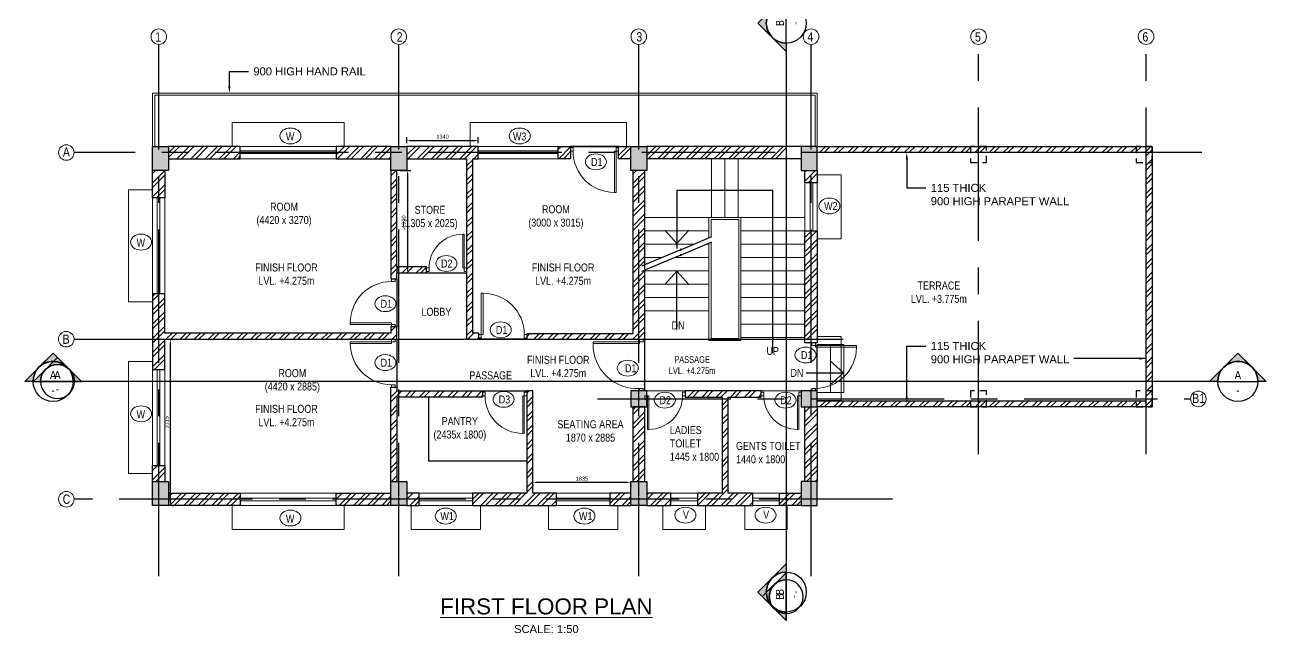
# Model space of a CAD drawing. Header units: millimetres. Extents: x 2923 to 3086, y 1840 to 1916.
# Drawn here: x 3021.62 to 3044.9, y 1888.49 to 1899.89 of the extents above; entities that cross this region are included whole.
import ezdxf
from ezdxf import colors
from ezdxf.entities.mleader import LeaderData, LeaderLine
from ezdxf.enums import TextEntityAlignment as Align
from ezdxf.math import Vec2, Vec3

# ---------------------------------------------------------------- set-up
doc = ezdxf.new("R2010")
doc.units = ezdxf.units.MM
doc.linetypes.add('CENTERX2', pattern=[4, 2.5, -0.5, 0.5, -0.5])
doc.linetypes.add('HIDDEN2', pattern=[0.1875, 0.125, -0.0625])
for name, color, linetype in [('COLUMN', 1, 'Continuous'), ('CONT. LINE', 7, 'Continuous'), ('DIM_100', 7, 'Continuous'), ('DIM_50', 7, 'Continuous'), ('GRID', 8, 'CENTERX2'), ('HATCH', 8, 'Continuous'), ('RAILING', 8, 'Continuous'), ('SECTION_LINE', 7, 'CENTERX2'), ('STAIR', 6, 'Continuous'), ('WALL', 1, 'Continuous')]:
    doc.layers.add(name, color=color, linetype=linetype)
for name, color, linetype, lineweight in [('DOOR', 8, 'Continuous', 13), ('ROOF_PROJECTION', 8, 'HIDDEN2', 13), ('Text', 7, 'Continuous', 13), ('WINDOW', 8, 'Continuous', 13)]:
    doc.layers.add(name, color=color, linetype=linetype, lineweight=lineweight)
doc.styles.add('LII-GTEXT', font='arial.ttf', dxfattribs={"width": 0.8})
doc.styles.get("Standard").update_dxf_attribs({"font": 'arial.ttf'})
doc.styles.add('Tahoma', font='tahoma.ttf')
doc.dimstyles.new('DIM-25', dxfattribs={"dimtxt": 0.075, "dimasz": 0.0625, "dimexe": 0.0625, "dimexo": 0.0625, "dimgap": 0.03125, "dimtad": 1, "dimdec": 0, "dimlfac": 1000, "dimzin": 1, "dimdsep": 46, "dimtxsty": 'Standard', "dimcen": 0.1, "dimadec": 0, "dimazin": 0, "dimtfac": 1, "dimtdec": 0, "dimtmove": 0, "dimatfit": 3, "dimfxl": 1, "dimarcsym": 0})
doc.dimstyles.new('DIM_50', dxfattribs={"dimtxt": 0.15, "dimasz": 0.125, "dimexe": 0.125, "dimexo": 0.125, "dimgap": 0.0625, "dimtad": 1, "dimdec": 0, "dimlfac": 1000, "dimzin": 0, "dimdsep": 46, "dimtxsty": 'LII-GTEXT', "dimcen": 1, "dimclrd": 256, "dimclre": 256, "dimclrt": 256, "dimadec": 0, "dimazin": 0, "dimtfac": 1, "dimtdec": 0, "dimtofl": 0, "dimtmove": 0, "dimatfit": 3, "dimfxl": 1, "dimtolj": 1, "dimtzin": 0, "dimlwd": -1, "dimlwe": -1, "dimarcsym": 0})
pattern_1 = [(45, (2997.81983, 2044.94288), (-0.13258252, 0.13258252), []), (45, (2997.90822, 2044.94288), (-0.13258252, 0.13258252), [])]

# ---------------------------------------------------------------- blocks, each defined once
blk = doc.blocks.new('*U3')
h = blk.add_hatch(color=256)
edge = h.paths.add_edge_path()
edge.add_line((-6.35, 0), (-8.98, 0))
edge.add_line((-8.98, 0), (0, 8.98))
edge.add_line((0, 8.98), (8.98, 0))
edge.add_line((8.98, 0), (6.35, 0))
edge.add_arc((0, 0), 6.35, 0, 180)
blk.add_line((-6.35, 0), (6.35, 0))
for points in [[(-6.35, 0), (-8.98, 0), (0, 8.98), (8.98, 0), (6.35, 0, 1)], [(4.49, 4.49, 0.414214), (-4.49, 4.49), (0, 8.98), (4.49, 4.49)]]:
    blk.add_lwpolyline(points, format="xyb", close=True)
blk.add_circle((0, 0), 6.35)
at = {"style": 'Tahoma', "flags": 8}
blk.add_attdef('VIEWNUMBER', text='', height=2.5, dxfattribs=at).set_placement((0, 0), align=Align.BOTTOM_CENTER)
blk.add_attdef('SHEETNUMBER', text='', height=2.5, dxfattribs=at).set_placement((0, -1.59), align=Align.TOP_CENTER)
blk = doc.blocks.new('*U5')
h = blk.add_hatch(color=256)
edge = h.paths.add_edge_path()
edge.add_line((-0.25, 0), (-0.354, 0))
edge.add_line((-0.354, 0), (0, 0.354))
edge.add_line((0, 0.354), (0.354, 0))
edge.add_line((0.354, 0), (0.25, 0))
edge.add_arc((0, 0), 0.25, 0, 180)
blk.add_line((-0.25, 0), (0.25, 0))
for points in [[(-0.25, 0), (-0.354, 0), (0, 0.354), (0.354, 0), (0.25, 0, 1)], [(0.177, 0.177, 0.414214), (-0.177, 0.177), (0, 0.354), (0.177, 0.177)]]:
    blk.add_lwpolyline(points, format="xyb", close=True)
blk.add_circle((0, 0), 0.25)
at = {"style": 'Tahoma', "flags": 8}
blk.add_attdef('VIEWNUMBER', text='', height=0.0938, dxfattribs=at).set_placement((0, 0), align=Align.BOTTOM_CENTER)
blk.add_attdef('SHEETNUMBER', text='', height=0.0938, dxfattribs=at).set_placement((0, -0.063), align=Align.TOP_CENTER)
blk = doc.blocks.new('*D11')
at = {"color": 0, "lineweight": -2, "transparency": 16777216}
for p, q in [((3028.786, 1897.676), (3028.786, 1897.788)), ((3030.126, 1897.676), (3030.126, 1897.788)), ((3028.849, 1897.725), (3030.064, 1897.725))]:
    blk.add_line(p, q, dxfattribs=at)
at = {"color": 0, "transparency": 16777216}
for points in [[(3028.849, 1897.736), (3028.849, 1897.715), (3028.786, 1897.725)], [(3030.064, 1897.736), (3030.064, 1897.715), (3030.126, 1897.725)]]:
    blk.add_solid(points, dxfattribs=at)
at = {"layer": 'Defpoints', "color": 0, "transparency": 16777216}
for p in [(3028.786, 1897.614), (3030.126, 1897.725), (3030.126, 1897.614)]:
    blk.add_point(p, dxfattribs=at)
at = {"color": 0, "transparency": 16777216, "insert": (3029.456, 1897.795), "char_height": 0.075, "attachment_point": 5}
blk.add_mtext('1340', dxfattribs=at)
blk = doc.blocks.new('*D12')
at = {"color": 0, "lineweight": -2, "transparency": 16777216}
for p, q in [((3031.151, 1891.271), (3031.151, 1891.252)), ((3032.924, 1891.315), (3031.214, 1891.315)), ((3032.986, 1891.271), (3032.986, 1891.252))]:
    blk.add_line(p, q, dxfattribs=at)
at = {"color": 0, "transparency": 16777216}
for points in [[(3031.214, 1891.325), (3031.214, 1891.304), (3031.151, 1891.315)], [(3032.924, 1891.325), (3032.924, 1891.304), (3032.986, 1891.315)]]:
    blk.add_solid(points, dxfattribs=at)
at = {"layer": 'Defpoints', "color": 0, "transparency": 16777216}
for p in [(3031.151, 1891.334), (3031.151, 1891.315), (3032.986, 1891.334)]:
    blk.add_point(p, dxfattribs=at)
at = {"color": 0, "transparency": 16777216, "insert": (3032.069, 1891.384), "char_height": 0.075, "attachment_point": 5}
blk.add_mtext('1835', dxfattribs=at)
blk = doc.blocks.new('*D13')
at = {"color": 0, "lineweight": -2, "transparency": 16777216}
for p, q in [((3028.664, 1897.164), (3028.861, 1897.164)), ((3028.799, 1897.101), (3028.799, 1895.306)), ((3028.664, 1895.244), (3028.861, 1895.244))]:
    blk.add_line(p, q, dxfattribs=at)
at = {"color": 0, "transparency": 16777216}
for points in [[(3028.788, 1897.101), (3028.809, 1897.101), (3028.799, 1897.164)], [(3028.788, 1895.306), (3028.809, 1895.306), (3028.799, 1895.244)]]:
    blk.add_solid(points, dxfattribs=at)
at = {"layer": 'Defpoints', "color": 0, "transparency": 16777216}
for p in [(3028.601, 1897.164), (3028.601, 1895.244), (3028.799, 1895.244)]:
    blk.add_point(p, dxfattribs=at)
at = {"color": 0, "transparency": 16777216, "insert": (3028.729, 1896.204), "char_height": 0.075, "attachment_point": 5, "rotation": 90}
blk.add_mtext('1920', dxfattribs=at)
blk = doc.blocks.new('*D14')
at = {"color": 0, "lineweight": -2, "transparency": 16777216}
for p, q in [((3024.353, 1890.946), (3024.353, 1893.936)), ((3024.384, 1893.999), (3024.416, 1893.999)), ((3024.384, 1890.884), (3024.416, 1890.884))]:
    blk.add_line(p, q, dxfattribs=at)
at = {"color": 0, "transparency": 16777216}
for points in [[(3024.343, 1893.936), (3024.364, 1893.936), (3024.353, 1893.999)], [(3024.343, 1890.946), (3024.364, 1890.946), (3024.353, 1890.884)]]:
    blk.add_solid(points, dxfattribs=at)
at = {"layer": 'Defpoints', "color": 0, "transparency": 16777216}
for p in [(3024.321, 1893.999), (3024.353, 1893.999), (3024.321, 1890.884)]:
    blk.add_point(p, dxfattribs=at)
at = {"color": 0, "transparency": 16777216, "insert": (3024.284, 1892.441), "char_height": 0.075, "attachment_point": 5, "rotation": 90}
blk.add_mtext('3115', dxfattribs=at)

msp = doc.modelspace()

# ---------------------------------------------------------------- hatches: boundary and pattern name
at = {"layer": 'HATCH'}
h = msp.add_hatch(dxfattribs=at)
h.set_pattern_fill('ANSI32', color=256, scale=0.5)
h.set_pattern_definition(pattern_1)
h.paths.add_polyline_path([(3025.6615, 1897.6139), (3024.3215, 1897.6139), (3024.3215, 1897.3839), (3025.6615, 1897.3839)])
h.paths.add_polyline_path([(3024.2515, 1897.1639), (3024.0215, 1897.1639), (3024.0215, 1896.6489), (3024.2515, 1896.6489)])
h.paths.add_polyline_path([(3024.2515, 1894.8489), (3024.0215, 1894.8489), (3024.0215, 1893.9989), (3028.6015, 1893.9989), (3028.6015, 1894.2289), (3028.4865, 1894.2289), (3028.4865, 1894.1139), (3024.2515, 1894.1139)])
h.paths.add_polyline_path([(3024.2515, 1893.9989), (3024.0215, 1893.9989), (3024.0215, 1893.4287), (3024.2515, 1893.4287)])
h.paths.add_polyline_path([(3024.2515, 1891.6287), (3024.0215, 1891.6287), (3024.0215, 1891.3339), (3024.2515, 1891.3339)])
h.paths.add_polyline_path([(3025.6615, 1891.1139), (3024.3215, 1891.1139), (3024.3215, 1890.8839), (3025.6615, 1890.8839)])
h.paths.add_polyline_path([(3028.4865, 1891.1139), (3027.4615, 1891.1139), (3027.4615, 1890.8839), (3028.4865, 1890.8839)])
h.paths.add_polyline_path([(3029.0165, 1891.1139), (3028.7865, 1891.1139), (3028.7865, 1890.8839), (3029.0165, 1890.8839)])
h.paths.add_polyline_path([(3028.6015, 1892.9139), (3030.2065, 1892.9139), (3030.2065, 1893.0289), (3028.6015, 1893.0289), (3028.6015, 1893.0989), (3028.4865, 1893.0989), (3028.4865, 1891.3339), (3028.6015, 1891.3339)])
h.paths.add_polyline_path([(3029.1565, 1895.3589), (3028.6015, 1895.3589), (3028.6015, 1897.1639), (3028.4865, 1897.1639), (3028.4865, 1895.1289), (3028.6015, 1895.1289), (3028.6015, 1895.2439), (3029.1565, 1895.2439)])
h.paths.add_polyline_path([(3028.4865, 1897.6139), (3027.4615, 1897.6139), (3027.4615, 1897.3839), (3028.4865, 1897.3839)])
h.paths.add_polyline_path([(3030.1265, 1897.6139), (3028.7865, 1897.6139), (3028.7865, 1897.3839), (3029.9065, 1897.3839), (3029.9065, 1895.3375), (3029.9068, 1895.3375), (3029.9068, 1895.2689), (3029.9065, 1893.9989), (3030.1365, 1893.9989), (3030.1365, 1894.1139), (3030.0215, 1894.1139), (3030.0215, 1897.3839), (3030.1265, 1897.3839)])
h.paths.add_polyline_path([(3031.5915, 1891.1139), (3031.1515, 1891.1139), (3031.1515, 1893.0289), (3031.0365, 1893.0289), (3031.0365, 1891.1139), (3030.0165, 1891.1139), (3030.0165, 1890.8839), (3031.5915, 1890.8839)])
h.paths.add_polyline_path([(3033.2515, 1897.1639), (3033.0215, 1897.1639), (3033.0215, 1894.0989), (3031.0365, 1894.0989), (3031.0365, 1893.9989), (3033.2515, 1893.9989)])
h.paths.add_polyline_path([(3031.8565, 1897.6139), (3031.6265, 1897.6139), (3031.6265, 1897.3839), (3031.8565, 1897.3839)])
h.paths.add_polyline_path([(3032.9865, 1897.6139), (3032.7565, 1897.6139), (3032.7565, 1897.3839), (3032.9865, 1897.3839)])
h.paths.add_polyline_path([(3035.9007, 1897.6139), (3033.2865, 1897.6139), (3033.2865, 1897.3839), (3035.9007, 1897.3839)])
h.paths.add_polyline_path([(3036.4815, 1897.1639), (3036.2515, 1897.1639), (3036.2515, 1896.9339), (3036.4815, 1896.9339)])
h.paths.add_polyline_path([(3036.4815, 1896.0339), (3036.2515, 1896.0339), (3036.2515, 1893.9989), (3036.4815, 1893.9989)])
h.paths.add_polyline_path([(3035.4311, 1893.0289), (3034.0043, 1893.0289), (3034.0043, 1892.9139), (3034.6965, 1892.9139), (3034.6965, 1891.1139), (3034.2365, 1891.1139), (3034.2365, 1890.8839), (3035.2715, 1890.8839), (3035.2715, 1891.1139), (3034.8115, 1891.1139), (3034.8115, 1892.9139), (3035.4311, 1892.9139)])
h.paths.add_polyline_path([(3033.2515, 1892.7289), (3033.0215, 1892.7289), (3033.0215, 1891.3339), (3033.2515, 1891.3339)])
h.paths.add_polyline_path([(3032.9865, 1891.1139), (3032.5915, 1891.1139), (3032.5915, 1890.8839), (3032.9865, 1890.8839)])
h.paths.add_polyline_path([(3033.7365, 1891.1139), (3033.2865, 1891.1139), (3033.2865, 1890.8839), (3033.7365, 1890.8839)])
h.paths.add_polyline_path([(3036.1815, 1891.1139), (3035.9007, 1891.1139), (3035.9007, 1890.8839), (3036.1815, 1890.8839)])
h.paths.add_polyline_path([(3035.9007, 1891.1139), (3035.7715, 1891.1139), (3035.7715, 1890.8839), (3035.9007, 1890.8839)])
h.paths.add_polyline_path([(3036.4815, 1892.7289), (3036.2515, 1892.7289), (3036.2515, 1891.3339), (3036.4815, 1891.3339)])
h = msp.add_hatch(color=256, dxfattribs=at)
h.dxf.hatch_style = 1
h.paths.add_polyline_path([(3024.3215, 1897.6139), (3024.0215, 1897.6139), (3024.0215, 1897.1639), (3024.3215, 1897.1639)])
h = msp.add_hatch(color=256, dxfattribs=at)
h.dxf.hatch_style = 1
h.paths.add_polyline_path([(3028.7865, 1897.6139), (3028.4865, 1897.6139), (3028.4865, 1897.1639), (3028.7865, 1897.1639)])
h = msp.add_hatch(color=256, dxfattribs=at)
h.dxf.hatch_style = 1
h.paths.add_polyline_path([(3033.2865, 1897.6139), (3032.9865, 1897.6139), (3032.9865, 1897.1639), (3033.2865, 1897.1639)])
h = msp.add_hatch(color=256, dxfattribs=at)
h.dxf.hatch_style = 1
h.paths.add_polyline_path([(3036.4815, 1897.6139), (3036.1815, 1897.6139), (3036.1815, 1897.1639), (3036.4815, 1897.1639)])
h = msp.add_hatch(dxfattribs=at)
h.set_pattern_fill('ANSI32', color=256, scale=0.5)
h.set_pattern_definition(pattern_1)
h.paths.add_polyline_path([(3039.3565, 1892.8439), (3036.4815, 1892.8439), (3036.4815, 1892.7289), (3039.3565, 1892.7289)])
h.paths.add_polyline_path([(3042.4615, 1892.8439), (3039.6565, 1892.8439), (3039.6565, 1892.7289), (3042.4615, 1892.7289)])
h.paths.add_polyline_path([(3039.6565, 1892.8439), (3039.3565, 1892.8439), (3039.3565, 1892.7289), (3039.6565, 1892.7289)])
h.paths.add_polyline_path([(3042.7615, 1893.0289), (3042.6465, 1893.0289), (3042.6465, 1892.8439), (3042.4615, 1892.8439), (3042.4615, 1892.7289), (3042.7615, 1892.7289)])
h.paths.add_polyline_path([(3042.7615, 1893.2074), (3042.6465, 1893.2074), (3042.6465, 1893.0289), (3042.7615, 1893.0289)])
h.paths.add_polyline_path([(3042.7615, 1897.6139), (3042.5315, 1897.6139), (3042.5315, 1897.4989), (3042.6465, 1897.4989), (3042.6465, 1893.2074), (3042.7615, 1893.2074)])
h.paths.add_polyline_path([(3042.5315, 1897.6139), (3042.4615, 1897.6139), (3042.4615, 1897.4989), (3042.5315, 1897.4989)])
h.paths.add_polyline_path([(3042.4615, 1897.6139), (3039.6565, 1897.6139), (3039.6565, 1897.4989), (3042.4615, 1897.4989)])
h.paths.add_polyline_path([(3039.6565, 1897.6139), (3039.3565, 1897.6139), (3039.3565, 1897.4989), (3039.6565, 1897.4989)])
h.paths.add_polyline_path([(3039.3565, 1897.6139), (3036.4815, 1897.6139), (3036.4815, 1897.4989), (3039.3565, 1897.4989)])
h = msp.add_hatch(color=256, dxfattribs=at)
h.dxf.hatch_style = 1
h.paths.add_polyline_path([(3033.2865, 1893.0289), (3032.9865, 1893.0289), (3032.9865, 1892.7289), (3033.2865, 1892.7289)])
h = msp.add_hatch(color=256, dxfattribs=at)
h.dxf.hatch_style = 1
h.paths.add_polyline_path([(3036.4815, 1893.0289), (3036.1815, 1893.0289), (3036.1815, 1892.7289), (3036.4815, 1892.7289)])
h = msp.add_hatch(color=256, dxfattribs=at)
h.dxf.hatch_style = 1
h.paths.add_polyline_path([(3024.3215, 1891.3339), (3024.0215, 1891.3339), (3024.0215, 1890.8839), (3024.3215, 1890.8839)])
h = msp.add_hatch(color=256, dxfattribs=at)
h.dxf.hatch_style = 1
h.paths.add_polyline_path([(3028.7865, 1891.3339), (3028.4865, 1891.3339), (3028.4865, 1890.8839), (3028.7865, 1890.8839)])
h = msp.add_hatch(color=256, dxfattribs=at)
h.dxf.hatch_style = 1
h.paths.add_polyline_path([(3033.2865, 1891.3339), (3032.9865, 1891.3339), (3032.9865, 1890.8839), (3033.2865, 1890.8839)])
h = msp.add_hatch(color=256, dxfattribs=at)
h.dxf.hatch_style = 1
h.paths.add_polyline_path([(3036.4815, 1891.3339), (3036.1815, 1891.3339), (3036.1815, 1890.8839), (3036.4815, 1890.8839)])

# ---------------------------------------------------------------- linework, layer by layer
msp.add_line((3028.6015, 1895.3589), (3028.6015, 1895.2439))
at = {"layer": 'COLUMN'}
for points in [[(3024.0215, 1897.6139), (3024.3215, 1897.6139), (3024.3215, 1897.1639), (3024.0215, 1897.1639)], [(3028.4865, 1897.6139), (3028.7865, 1897.6139), (3028.7865, 1897.1639), (3028.4865, 1897.1639)], [(3032.9865, 1897.6139), (3033.2865, 1897.6139), (3033.2865, 1897.1639), (3032.9865, 1897.1639)], [(3036.4815, 1897.6139), (3036.1815, 1897.6139), (3036.1815, 1897.1639), (3036.4815, 1897.1639)], [(3033.2865, 1893.0289), (3032.9865, 1893.0289), (3032.9865, 1892.7289), (3033.2865, 1892.7289)], [(3036.4815, 1893.0289), (3036.1815, 1893.0289), (3036.1815, 1892.7289), (3036.4815, 1892.7289)], [(3024.0215, 1891.3339), (3024.3215, 1891.3339), (3024.3215, 1890.8839), (3024.0215, 1890.8839)], [(3028.4865, 1891.3339), (3028.7865, 1891.3339), (3028.7865, 1890.8839), (3028.4865, 1890.8839)], [(3032.9865, 1891.3339), (3033.2865, 1891.3339), (3033.2865, 1890.8839), (3032.9865, 1890.8839)], [(3036.4815, 1891.3339), (3036.1815, 1891.3339), (3036.1815, 1890.8839), (3036.4815, 1890.8839)]]:
    msp.add_lwpolyline(points, close=True, dxfattribs=at)
at = {"layer": 'COLUMN', "color": 8, "linetype": 'HIDDEN2'}
for points in [[(3039.6565, 1897.6139), (3039.3565, 1897.6139), (3039.3565, 1897.3139), (3039.6565, 1897.3139)], [(3042.7615, 1897.6139), (3042.4615, 1897.6139), (3042.4615, 1897.3139), (3042.7615, 1897.3139)], [(3039.6565, 1893.0289), (3039.3565, 1893.0289), (3039.3565, 1892.7289), (3039.6565, 1892.7289)], [(3042.7615, 1893.0289), (3042.4615, 1893.0289), (3042.4615, 1892.7289), (3042.7615, 1892.7289)]]:
    msp.add_lwpolyline(points, close=True, dxfattribs=at)
at = {"layer": 'CONT. LINE'}
for points in [[(3033.1936, 1895.3721), (3033.9111, 1895.6729), (3033.9235, 1895.6595), (3033.9218, 1895.696), (3033.9342, 1895.6826), (3034.5083, 1895.9233)], [(3033.1936, 1895.2721), (3033.9111, 1895.5729), (3033.9235, 1895.5595), (3033.9218, 1895.596), (3033.9342, 1895.5826), (3034.5083, 1895.8233)]]:
    msp.add_lwpolyline(points, dxfattribs=at)
at = {"layer": 'DIM_50'}
for p, q in [((3031.8565, 1897.6139), (3032.7565, 1897.6139)), ((3032.7565, 1897.6139), (3031.8565, 1897.6139)), ((3029.1565, 1895.2439), (3029.9065, 1895.2439)), ((3028.6015, 1895.1289), (3028.6015, 1894.2289)), ((3028.6015, 1893.9989), (3028.6015, 1893.0989)), ((3031.0365, 1893.9989), (3030.1365, 1893.9989)), ((3033.2515, 1893.0289), (3033.2515, 1893.9989)), ((3036.4815, 1892.9989), (3036.4815, 1893.8989)), ((3030.2065, 1893.0289), (3031.0365, 1893.0289))]:
    msp.add_line(p, q, dxfattribs=at)
for points in [[(3033.6269, 1896.0418), (3033.8515, 1895.7918), (3034.076, 1896.0418)], [(3033.6269, 1895.0237), (3033.8515, 1895.2737), (3034.076, 1895.0237)], [(3033.8515, 1894.1841), (3033.8515, 1895.2737)], [(3036.7226, 1893.5921), (3036.9726, 1893.3676), (3036.7226, 1893.1431)], [(3036.272, 1893.3676), (3036.9726, 1893.3676)]]:
    msp.add_lwpolyline(points, dxfattribs=at)
at = {"layer": 'DOOR', "lineweight": 9}
for points in [[(3031.8565, 1897.5914), (3031.8565, 1897.5228), (3031.9036, 1897.5228), (3031.9036, 1897.5914)], [(3032.6778, 1897.5228), (3032.6778, 1896.7517), (3032.7093, 1896.7517), (3032.7093, 1897.5228)], [(3032.7093, 1897.5914), (3032.7093, 1897.5228), (3032.7565, 1897.5228), (3032.7565, 1897.5914)], [(3029.8341, 1895.3375), (3029.8341, 1895.968), (3029.8598, 1895.968), (3029.8598, 1895.3375)], [(3029.1565, 1895.3375), (3029.1565, 1895.2689), (3029.2036, 1895.2689), (3029.2036, 1895.3375)], [(3029.8596, 1895.3375), (3029.8596, 1895.2689), (3029.9068, 1895.2689), (3029.9068, 1895.3375)], [(3028.5672, 1895.0818), (3028.4986, 1895.0818), (3028.4986, 1895.1289), (3028.5672, 1895.1289)], [(3030.2151, 1894.0903), (3030.2151, 1894.8615), (3030.1836, 1894.8615), (3030.1836, 1894.0903)], [(3028.4979, 1894.3076), (3027.7267, 1894.3076), (3027.7267, 1894.2761), (3028.4979, 1894.2761)], [(3028.5665, 1894.2289), (3028.4979, 1894.2289), (3028.4979, 1894.2761), (3028.5665, 1894.2761)], [(3030.1365, 1894.0217), (3030.1365, 1894.0903), (3030.1836, 1894.0903), (3030.1836, 1894.0217)], [(3030.9893, 1894.021), (3030.9893, 1894.0896), (3031.0365, 1894.0896), (3031.0365, 1894.021)], [(3028.4979, 1893.9203), (3027.7267, 1893.9203), (3027.7267, 1893.9518), (3028.4979, 1893.9518)], [(3028.5665, 1893.9989), (3028.4979, 1893.9989), (3028.4979, 1893.9518), (3028.5665, 1893.9518)], [(3033.1478, 1893.9164), (3032.281, 1893.9164), (3032.281, 1893.9518), (3033.1478, 1893.9518)], [(3033.2165, 1893.9989), (3033.1479, 1893.9989), (3033.1479, 1893.9518), (3033.2165, 1893.9518)], [(3036.4465, 1893.9289), (3036.3779, 1893.9289), (3036.3779, 1893.8818), (3036.4465, 1893.8818)], [(3036.4465, 1893.8503), (3037.2176, 1893.8503), (3037.2176, 1893.8818), (3036.4465, 1893.8818)], [(3028.5672, 1893.1461), (3028.4986, 1893.1461), (3028.4986, 1893.0989), (3028.5672, 1893.0989)], [(3033.2172, 1893.0761), (3033.1486, 1893.0761), (3033.1486, 1893.0289), (3033.2172, 1893.0289)], [(3036.4472, 1893.0761), (3036.3786, 1893.0761), (3036.3786, 1893.0289), (3036.4472, 1893.0289)], [(3030.2065, 1893.0057), (3030.2065, 1892.9371), (3030.2536, 1892.9371), (3030.2536, 1893.0057)], [(3030.9606, 1892.9371), (3030.9606, 1892.233), (3030.9893, 1892.233), (3030.9893, 1892.9371)], [(3030.9893, 1893.0064), (3030.9893, 1892.9379), (3031.0365, 1892.9379), (3031.0365, 1893.0064)], [(3033.2986, 1892.9389), (3033.2986, 1892.8704), (3033.2515, 1892.8704), (3033.2515, 1892.9389)], [(3033.3242, 1892.9389), (3033.3242, 1892.3085), (3033.2985, 1892.3085), (3033.2985, 1892.9389)], [(3034.0043, 1893.0075), (3034.0043, 1892.9389), (3033.9571, 1892.9389), (3033.9571, 1893.0075)], [(3035.4311, 1893.0075), (3035.4311, 1892.9389), (3035.4783, 1892.9389), (3035.4783, 1893.0075)], [(3036.1087, 1892.9389), (3036.1087, 1892.3085), (3036.1345, 1892.3085), (3036.1345, 1892.9389)], [(3036.1343, 1893.0075), (3036.1343, 1892.9389), (3036.1815, 1892.9389), (3036.1815, 1893.0075)]]:
    msp.add_lwpolyline(points, close=True, dxfattribs=at)
for centre, radius, start, end in [((3032.6774, 1897.5254), 0.7738, 180.19232, 270.03311), ((3029.8341, 1895.3375), 0.6305, 90, 180.00132), ((3028.5005, 1894.308), 0.7738, 90.19232, 180.03311), ((3030.2155, 1894.0877), 0.7738, 0.19232, 90.03311), ((3028.5005, 1893.9199), 0.7738, 179.96689, 269.80768), ((3036.4439, 1893.8499), 0.7738, 270.19232, 0.03311), ((3033.3245, 1892.9411), 0.6326, 269.96689, 359.80768), ((3036.1087, 1892.9389), 0.6305, 179.99868, 270)]:
    msp.add_arc(centre, radius, start, end, dxfattribs=at)
at = {"layer": 'GRID'}
for p, q in [((3024.1365, 1889.5589), (3024.1365, 1899.5257)), ((3028.6365, 1889.5589), (3028.6365, 1899.5257)), ((3033.1365, 1889.5589), (3033.1365, 1899.5257)), ((3036.3665, 1889.5589), (3036.3665, 1899.5257)), ((3039.5065, 1891.8421), (3039.5065, 1899.5257)), ((3042.6465, 1891.8421), (3042.6465, 1899.5257)), ((3043.695, 1897.4989), (3022.5495, 1897.4989)), ((3032.363, 1892.8789), (3043.4803, 1892.8789)), ((3037.8911, 1890.9989), (3022.5495, 1890.9989))]:
    msp.add_line(p, q, dxfattribs=at)
at = {"layer": 'RAILING'}
msp.add_line((3022.5479, 1893.9989), (3036.9678, 1893.9989), dxfattribs=at)
at = {"layer": 'ROOF_PROJECTION', "linetype": 'Continuous', "ltscale": 15}
for p, q in [((3036.4815, 1898.6139), (3024.0215, 1898.6139)), ((3024.0215, 1897.6139), (3024.0215, 1898.6139)), ((3036.4415, 1898.5739), (3024.0615, 1898.5739)), ((3024.0615, 1897.6139), (3024.0615, 1898.5739)), ((3036.4415, 1897.6139), (3036.4415, 1898.5739)), ((3036.4815, 1897.6139), (3036.4815, 1898.6139))]:
    msp.add_line(p, q, dxfattribs=at)
at = {"layer": 'ROOF_PROJECTION', "ltscale": 25}
for points in [[(3027.6115, 1897.6139), (3027.6115, 1898.0639), (3025.5115, 1898.0639), (3025.5115, 1897.6139)], [(3032.9065, 1897.6139), (3032.9065, 1898.0639), (3029.9765, 1898.0639), (3029.9765, 1897.6139)], [(3036.4815, 1895.8839), (3036.9315, 1895.8839), (3036.9315, 1897.0839), (3036.4815, 1897.0839)], [(3024.0215, 1894.6989), (3023.5715, 1894.6989), (3023.5715, 1896.7989), (3024.0215, 1896.7989)], [(3036.4815, 1892.8489), (3036.9315, 1892.8489), (3036.9315, 1894.0489), (3036.4815, 1894.0489)], [(3024.0215, 1891.4787), (3023.5715, 1891.4787), (3023.5715, 1893.5787), (3024.0215, 1893.5787)], [(3027.6115, 1890.8839), (3027.6115, 1890.4339), (3025.5115, 1890.4339), (3025.5115, 1890.8839)], [(3030.1665, 1890.8839), (3030.1665, 1890.4339), (3028.8665, 1890.4339), (3028.8665, 1890.8839)], [(3032.7415, 1890.8839), (3032.7415, 1890.4339), (3031.4415, 1890.4339), (3031.4415, 1890.8839)], [(3034.3865, 1890.8839), (3034.3865, 1890.4339), (3033.5865, 1890.4339), (3033.5865, 1890.8839)], [(3035.919, 1890.8839), (3035.919, 1890.4339), (3035.1215, 1890.4339), (3035.1215, 1890.8839)]]:
    msp.add_lwpolyline(points, dxfattribs=at)
at = {"layer": 'SECTION_LINE', "ltscale": 10, "elevation": 0.02}
msp.add_lwpolyline([(3035.9007, 1899.3954), (3035.9007, 1889.3218)], dxfattribs=at)
at = {"layer": 'STAIR', "lineweight": 13}
for p, q in [((3034.5015, 1896.2839), (3034.5015, 1897.3839)), ((3034.7515, 1896.2839), (3034.7515, 1897.3839)), ((3035.0015, 1896.2839), (3035.0015, 1897.3839)), ((3036.4815, 1893.8989), (3036.9815, 1893.8989)), ((3036.7315, 1892.9989), (3036.7315, 1893.8989)), ((3036.9815, 1892.9989), (3036.9815, 1893.8989)), ((3036.4815, 1892.9989), (3036.9815, 1892.9989))]:
    msp.add_line(p, q, dxfattribs=at)
for points in [[(3036.2515, 1896.2839), (3033.2515, 1896.2839)], [(3035.0515, 1896.2839), (3035.0515, 1893.9739), (3034.4515, 1893.9739), (3034.4515, 1895.7994)], [(3034.4515, 1895.8994), (3034.4515, 1896.2839)], [(3034.4915, 1895.9162), (3034.4915, 1896.2439), (3035.0115, 1896.2439), (3035.0115, 1894.0139), (3034.4915, 1894.0139), (3034.4915, 1895.8162)], [(3034.4515, 1896.0339), (3033.2515, 1896.0339)], [(3036.2515, 1896.0339), (3035.0515, 1896.0339)], [(3033.2515, 1895.7839), (3034.1759, 1895.7839)], [(3034.4145, 1895.7839), (3034.4515, 1895.7839)], [(3036.2515, 1895.7839), (3035.0515, 1895.7839)], [(3033.5795, 1895.5339), (3033.2515, 1895.5339)], [(3033.8181, 1895.5339), (3034.4515, 1895.5339)], [(3036.2515, 1895.5339), (3035.0515, 1895.5339)], [(3033.2515, 1895.2839), (3034.4515, 1895.2839)], [(3036.2515, 1895.2839), (3035.0515, 1895.2839)], [(3033.2515, 1895.0339), (3034.4515, 1895.0339)], [(3036.2515, 1895.0339), (3035.0515, 1895.0339)], [(3033.2515, 1894.7839), (3034.4515, 1894.7839)], [(3036.2515, 1894.7839), (3035.0515, 1894.7839)], [(3033.2515, 1894.5339), (3034.4515, 1894.5339)], [(3036.2515, 1894.5339), (3035.0515, 1894.5339)], [(3036.2515, 1894.2839), (3035.0515, 1894.2839)], [(3036.2515, 1894.0339), (3035.0515, 1894.0339)]]:
    msp.add_lwpolyline(points, dxfattribs=at)
at = {"layer": 'Text'}
for p, q in [((3034.0043, 1893.0289), (3033.2515, 1893.0289)), ((3035.4311, 1893.0289), (3036.1815, 1893.0289))]:
    msp.add_line(p, q, dxfattribs=at)
for centre in [(3024.1365, 1899.6715), (3028.6365, 1899.6715), (3033.1365, 1899.6715), (3036.3665, 1899.6715), (3039.5065, 1899.6715), (3042.6465, 1899.6715), (3022.4036, 1897.4989), (3022.402, 1893.9989), (3043.6261, 1892.8789), (3022.4036, 1890.9989)]:
    msp.add_circle(centre, 0.1458, dxfattribs=at)
at = {"layer": 'Text', "extrusion": (0, 0, -1)}
for centre in [(3026.6045, 1897.8103), (3030.9033, 1897.8103), (3032.3313, 1897.324), (3036.7104, 1896.4972), (3023.8049, 1895.8198), (3029.5285, 1895.4187), (3028.3855, 1894.6644), (3030.5466, 1894.1743), (3036.2621, 1893.7025), (3028.3855, 1893.5608), (3032.9284, 1893.4555), (3033.6239, 1892.8568), (3035.8866, 1892.8557), (3023.8049, 1892.5996), (3026.6045, 1890.6456), (3029.5164, 1890.6827), (3032.115, 1890.6827)]:
    msp.add_ellipse(centre, major_axis=(0.1976, 0), ratio=0.7521033, dxfattribs=at)
at = {"layer": 'Text'}
for centre in [(3034.0087, 1890.699), (3035.5131, 1890.699)]:
    msp.add_ellipse(centre, major_axis=(0.1976, 0), ratio=0.7521033, dxfattribs=at)
at = {"layer": 'WALL'}
for p, q in [((3036.1815, 1897.6139), (3033.2865, 1897.6139)), ((3036.1815, 1897.3839), (3033.2865, 1897.3839))]:
    msp.add_line(p, q, dxfattribs=at)
for points in [[(3024.3215, 1897.3839), (3025.6615, 1897.3839), (3025.6615, 1897.6139), (3024.3215, 1897.6139)], [(3028.4865, 1897.6139), (3027.4615, 1897.6139), (3027.4615, 1897.3839), (3028.4865, 1897.3839)], [(3028.7865, 1897.3839), (3029.9065, 1897.3839), (3029.9065, 1893.9989), (3030.1365, 1893.9989), (3030.1365, 1894.1139), (3030.0215, 1894.1139), (3030.0215, 1897.3839), (3030.1265, 1897.3839), (3030.1265, 1897.6139), (3028.7865, 1897.6139)], [(3032.9865, 1897.3839), (3032.7565, 1897.3839), (3032.7565, 1897.6139), (3032.9865, 1897.6139)], [(3036.4815, 1897.6139), (3042.7615, 1897.6139), (3042.7615, 1892.7289), (3036.4815, 1892.7289)], [(3036.4815, 1892.8439), (3042.6465, 1892.8439), (3042.6465, 1897.4989), (3036.4815, 1897.4989)], [(3024.2515, 1897.1639), (3024.2515, 1896.6489), (3024.0215, 1896.6489), (3024.0215, 1897.1639)], [(3028.4865, 1897.1639), (3028.4865, 1895.1289), (3028.6015, 1895.1289), (3028.6015, 1895.2439), (3029.1565, 1895.2439), (3029.1565, 1895.3589), (3028.6015, 1895.3589), (3028.6015, 1897.1639)], [(3033.0215, 1897.1639), (3033.0215, 1894.0989), (3031.0365, 1894.0989), (3031.0365, 1893.9989), (3033.2515, 1893.9989), (3033.2515, 1897.1639)], [(3036.4815, 1897.1639), (3036.4815, 1896.9339), (3036.2515, 1896.9339), (3036.2515, 1897.1639)], [(3034.8115, 1891.1139), (3034.8115, 1892.9139), (3035.4311, 1892.9139), (3035.4311, 1893.0289), (3034.0043, 1893.0289), (3034.0043, 1892.9139), (3034.6965, 1892.9139), (3034.6965, 1891.1139), (3034.2365, 1891.1139), (3034.2365, 1890.8839), (3035.2715, 1890.8839), (3035.2715, 1891.1139), (3034.8115, 1891.1139)], [(3033.2515, 1891.3339), (3033.2515, 1892.7289), (3033.0215, 1892.7289), (3033.0215, 1891.3339)], [(3036.2515, 1891.3339), (3036.2515, 1892.7289), (3036.4815, 1892.7289), (3036.4815, 1891.3339)], [(3024.0215, 1891.3339), (3024.0215, 1891.6287), (3024.2515, 1891.6287), (3024.2515, 1891.3339)], [(3024.3215, 1891.1139), (3025.6615, 1891.1139), (3025.6615, 1890.8839), (3024.3215, 1890.8839)], [(3028.4865, 1890.8839), (3027.4615, 1890.8839), (3027.4615, 1891.1139), (3028.4865, 1891.1139)], [(3028.7865, 1890.8839), (3029.0165, 1890.8839), (3029.0165, 1891.1139), (3028.7865, 1891.1139)], [(3032.9865, 1891.1139), (3032.5915, 1891.1139), (3032.5915, 1890.8839), (3032.9865, 1890.8839)], [(3033.2865, 1890.8839), (3033.7365, 1890.8839), (3033.7365, 1891.1139), (3033.2865, 1891.1139)], [(3036.1815, 1890.8839), (3035.7715, 1890.8839), (3035.7715, 1891.1139), (3036.1815, 1891.1139)]]:
    msp.add_lwpolyline(points, dxfattribs=at)
for points in [[(3031.6265, 1897.6139), (3031.8565, 1897.6139), (3031.8565, 1897.3839), (3031.6265, 1897.3839)], [(3036.4815, 1893.9289), (3036.2515, 1893.9289), (3036.2515, 1896.0339), (3036.4815, 1896.0339)]]:
    msp.add_lwpolyline(points, close=True, dxfattribs=at)
at = {"layer": 'WINDOW'}
for p, q in [((3025.6615, 1897.6139), (3027.4615, 1897.6139)), ((3025.6615, 1897.5308), (3027.4615, 1897.5308)), ((3030.1265, 1897.6139), (3031.6265, 1897.6139)), ((3030.1265, 1897.5308), (3031.6265, 1897.5308)), ((3025.6615, 1897.4808), (3027.4615, 1897.4808)), ((3025.6615, 1897.3839), (3027.4615, 1897.3839)), ((3030.1265, 1897.4808), (3031.6265, 1897.4808)), ((3030.1265, 1897.3839), (3031.6265, 1897.3839)), ((3036.2515, 1896.0339), (3036.2515, 1896.9339)), ((3036.3483, 1896.0339), (3036.3483, 1896.9339)), ((3036.3983, 1896.0339), (3036.3983, 1896.9339)), ((3036.4815, 1896.0339), (3036.4815, 1896.9339)), ((3024.0215, 1894.8489), (3024.0215, 1896.6489)), ((3024.1046, 1894.8489), (3024.1046, 1896.6489)), ((3024.1546, 1894.8489), (3024.1546, 1896.6489)), ((3024.2515, 1894.8489), (3024.2515, 1896.6489)), ((3024.0215, 1891.6287), (3024.0215, 1893.4287)), ((3024.1046, 1891.6287), (3024.1046, 1893.4287)), ((3024.1546, 1891.6287), (3024.1546, 1893.4287)), ((3024.2515, 1891.6287), (3024.2515, 1893.4287)), ((3025.6615, 1891.1139), (3027.4615, 1891.1139)), ((3025.6615, 1891.0171), (3027.4615, 1891.0171)), ((3029.0165, 1891.1139), (3030.0165, 1891.1139)), ((3029.0165, 1891.0171), (3030.0165, 1891.0171)), ((3031.5915, 1891.1139), (3032.5915, 1891.1139)), ((3031.5915, 1891.0171), (3032.5915, 1891.0171)), ((3033.7365, 1891.1139), (3034.2365, 1891.1139)), ((3033.7365, 1891.0171), (3034.2365, 1891.0171)), ((3035.2715, 1891.1139), (3035.7715, 1891.1139)), ((3035.2715, 1891.0171), (3035.7715, 1891.0171)), ((3025.6615, 1890.9671), (3027.4615, 1890.9671)), ((3025.6615, 1890.8839), (3027.4615, 1890.8839)), ((3029.0165, 1890.9671), (3030.0165, 1890.9671)), ((3029.0165, 1890.8839), (3030.0165, 1890.8839)), ((3031.5915, 1890.9671), (3032.5915, 1890.9671)), ((3031.5915, 1890.8839), (3032.5915, 1890.8839)), ((3033.7365, 1890.9671), (3034.2365, 1890.9671)), ((3033.7365, 1890.8839), (3034.2365, 1890.8839)), ((3035.2715, 1890.9671), (3035.7715, 1890.9671)), ((3035.2715, 1890.8839), (3035.7715, 1890.8839))]:
    msp.add_line(p, q, dxfattribs=at)

# ---------------------------------------------------------------- block references
at = {"layer": 'DIM_100'}
ref = msp.add_blockref('*U3', (3022.2364, 1893.2074, 0.01), dxfattribs=dict(at, xscale=-0.05, yscale=0.05, zscale=0.05))
ref.add_attrib('VIEWNUMBER', 'A', dxfattribs={"layer": '0', "height": 0.15, "style": 'Tahoma'}).set_placement((3022.2364, 1893.2074, 0.01), align=Align.BOTTOM_CENTER)
ref.add_attrib('SHEETNUMBER', '-', dxfattribs={"layer": '0', "height": 0.125, "style": 'Tahoma'}).set_placement((3022.2364, 1893.128, 0.01), align=Align.TOP_CENTER)
ref = msp.add_blockref('*U3', (3035.9007, 1889.1723, 0.02), dxfattribs=dict(at, xscale=-0.05, yscale=0.05, zscale=0.05, rotation=90))
ref.add_attrib('VIEWNUMBER', 'B', dxfattribs={"layer": '0', "height": 0.15, "rotation": 90, "style": 'Tahoma'}).set_placement((3035.9007, 1889.1723, 0.02), align=Align.BOTTOM_CENTER)
ref.add_attrib('SHEETNUMBER', '-', dxfattribs={"layer": '0', "height": 0.125, "rotation": 90, "style": 'Tahoma'}).set_placement((3035.9801, 1889.1723, 0.02), align=Align.TOP_CENTER)
at = {"layer": 'DIM_50'}
ref = msp.add_blockref('*U5', (3035.9007, 1899.9257), dxfattribs=dict(at, xscale=1.5, yscale=1.5, zscale=1.5, rotation=90))
ref.add_attrib('VIEWNUMBER', 'B', dxfattribs={"layer": '0', "height": 0.15, "rotation": 90, "style": 'Tahoma'}).set_placement((3035.9007, 1899.9257), align=Align.BOTTOM_CENTER)
ref.add_attrib('SHEETNUMBER', '-', dxfattribs={"layer": '0', "height": 0.1406, "rotation": 90, "style": 'Tahoma'}).set_placement((3035.9944, 1899.9257), align=Align.TOP_CENTER)
ref = msp.add_blockref('*U5', (3022.1551, 1893.2074, 0.01), dxfattribs=dict(at, xscale=1.5, yscale=1.5, zscale=1.5))
ref.add_attrib('VIEWNUMBER', 'A', dxfattribs={"layer": '0', "height": 0.15, "style": 'Tahoma'}).set_placement((3022.1551, 1893.2074, 0.01), align=Align.BOTTOM_CENTER)
ref.add_attrib('SHEETNUMBER', '-', dxfattribs={"layer": '0', "height": 0.1406, "style": 'Tahoma'}).set_placement((3022.1551, 1893.1136, 0.01), align=Align.TOP_CENTER)
ref = msp.add_blockref('*U5', (3044.368, 1893.2074, 0.01), dxfattribs=dict(at, xscale=1.5, yscale=1.5, zscale=1.5))
ref.add_attrib('VIEWNUMBER', 'A', dxfattribs={"layer": '0', "height": 0.15, "style": 'Tahoma'}).set_placement((3044.368, 1893.2074, 0.01), align=Align.BOTTOM_CENTER)
ref.add_attrib('SHEETNUMBER', '-', dxfattribs={"layer": '0', "height": 0.1406, "style": 'Tahoma'}).set_placement((3044.368, 1893.1136, 0.01), align=Align.TOP_CENTER)
ref = msp.add_blockref('*U5', (3035.9007, 1889.259), dxfattribs=dict(at, xscale=1.5, yscale=1.5, zscale=1.5, rotation=90))
ref.add_attrib('VIEWNUMBER', 'B', dxfattribs={"layer": '0', "height": 0.15, "rotation": 90, "style": 'Tahoma'}).set_placement((3035.9007, 1889.259), align=Align.BOTTOM_CENTER)
ref.add_attrib('SHEETNUMBER', '-', dxfattribs={"layer": '0', "height": 0.1406, "rotation": 90, "style": 'Tahoma'}).set_placement((3035.9944, 1889.259), align=Align.TOP_CENTER)

# ---------------------------------------------------------------- texts
at = {"layer": 'Text', "width": 0.8}
for s, height, p in [('1', 0.175, (3024.0697, 1899.5802)), ('2', 0.175, (3028.5981, 1899.5802)), ('3', 0.175, (3033.0906, 1899.5802)), ('4', 0.175, (3036.2991, 1899.5802)), ('5', 0.175, (3039.4391, 1899.5802)), ('6', 0.175, (3042.5791, 1899.5802)), ('W', 0.15, (3026.52, 1897.7251)), ('W3', 0.15, (3030.7759, 1897.7251)), ('A', 0.175, (3022.3392, 1897.4221)), ('D1', 0.15, (3032.2409, 1897.2478)), ('W2', 0.15, (3036.6108, 1896.4211)), ('W', 0.15, (3023.7204, 1895.7346)), ('D2', 0.15, (3029.4289, 1895.3426)), ('D1', 0.15, (3028.295, 1894.5883)), ('D1', 0.15, (3030.4562, 1894.0981)), ('DN', 0.15, (3033.7509, 1894.182)), ('B', 0.175, (3022.3335, 1893.9122)), ('UP', 0.15, (3035.5297, 1893.7034)), ('D1', 0.15, (3036.1766, 1893.6264)), ('D1', 0.15, (3028.295, 1893.4846)), ('D1', 0.15, (3032.8762, 1893.3793)), ('DN', 0.15, (3035.98, 1893.2931)), ('D3', 0.15, (3030.5101, 1892.7945)), ('D2', 0.15, (3033.5243, 1892.7806)), ('D2', 0.15, (3035.7871, 1892.7795)), ('B1', 0.175, (3043.5125, 1892.8021)), ('W', 0.15, (3023.7204, 1892.5144)), ('C', 0.175, (3022.3351, 1890.9122)), ('W1', 0.15, (3029.4168, 1890.6066)), ('W1', 0.15, (3032.0154, 1890.6066)), ('V', 0.15, (3033.9643, 1890.6342)), ('V', 0.15, (3035.4687, 1890.6342)), ('W', 0.15, (3026.52, 1890.5603))]:
    msp.add_text(s, height=height, dxfattribs=at).set_placement(p)
at = {"layer": 'Text', "attachment_point": 1}
for s, insert, char_height, width in [('\\pxqc;{\\W0.8;STORE \\P(1305 x 2025)}', (3028.6964, 1896.5001), 0.15, 1.051637), ('\\pxql;{\\W0.8;LADIES TOILET\\P1445 x 1800}', (3033.7189, 1892.3703), 0.15, 0.912487), ('\\pxql;{\\W0.8;GENTS TOILET\\P1440 x 1800}', (3034.9587, 1892.0731), 0.15, 1.215781), ('\\pxqc;{\\LFIRST FLOOR PLAN\\P\\H0.5x;\\lSCALE: 1:50}', (3029.4405, 1889.1397), 0.3, 3.924785)]:
    msp.add_mtext(s, dxfattribs=dict(at, insert=insert, char_height=char_height, width=width))

# ---------------------------------------------------------------- dimensions: what is measured, and where the dimension line sits
for base, p1, p2, picture, middle in [((3030.1265, 1897.7255), (3028.7865, 1897.6139), (3030.1265, 1897.6139), '*D11', (3029.4565, 1897.795)), ((3031.1515, 1891.3147), (3032.9865, 1891.3339), (3031.1515, 1891.3339), '*D12', (3032.069, 1891.3843))]:
    dim = msp.add_linear_dim(base=base, p1=p1, p2=p2, dimstyle='DIM-25')
    dim.commit()
    dim.dimension.update_dxf_attribs({"geometry": picture, "text_midpoint": middle})
for base, p1, p2, picture, middle in [((3028.7986, 1895.2439), (3028.6015, 1897.1639), (3028.6015, 1895.2439), '*D13', (3028.7291, 1896.2039)), ((3024.3531, 1893.9989), (3024.3215, 1890.8839), (3024.3215, 1893.9989), '*D14', (3024.2835, 1892.4414))]:
    dim = msp.add_linear_dim(base=base, p1=p1, p2=p2, angle=90, dimstyle='DIM-25')
    dim.commit()
    dim.dimension.update_dxf_attribs({"geometry": picture, "text_midpoint": middle})

# ---------------------------------------------------------------- leaders
at = {"layer": 'DIM_50'}
msp.add_leader([(3042.6465, 1893.6366), (3041.2944, 1893.6366)], dimstyle='DIM_50', override={"dimgap": 0.0625, "dimtad": 0}, dxfattribs=at)
ml = msp.add_multileader_mtext('Standard', dxfattribs=at)
ml.set_content('900 HIGH HAND RAIL', color=256)
ml.set_leader_properties()
ml.build(insert=Vec2(0, 0))
ml.multileader.update_dxf_attribs({"dogleg_length": 0.36, "arrow_head_size": 0.125})
ctx = ml.context
ctx.base_point, ctx.char_height, ctx.arrow_head_size, ctx.landing_gap_size, ctx.plane_origin = Vec3(3025.8193, 1899.019), 0.15, 0.125, 0.09, Vec3(3025.4593, 1898.6139)
notes = []
notes.append((ctx, [(0, (1, 1, 0), (3025.4593, 1899.019), (1, 0), 0.36, [(0, [(3025.4593, 1898.6139)], 0, [])])]))
ctx.mtext.insert, ctx.mtext.flow_direction = Vec3(3025.9093, 1899.0953), 5
ml = msp.add_multileader_mtext('Standard', dxfattribs=at)
ml.set_content('115 THICK\\P900 HIGH PARAPET WALL', color=256)
ml.set_leader_properties()
ml.build(insert=Vec2(0, 0))
ml.multileader.update_dxf_attribs({"dogleg_length": 0.36, "arrow_head_size": 0.125})
ctx = ml.context
ctx.base_point, ctx.char_height, ctx.arrow_head_size, ctx.landing_gap_size, ctx.plane_origin = Vec3(3038.5205, 1896.8351), 0.15, 0.125, 0.09, Vec3(3038.1605, 1896.43)
notes.append((ctx, [(0, (1, 1, 0), (3038.1605, 1896.8351), (1, 0), 0.36, [(0, [(3038.1605, 1897.4989)], 0, [])])]))
ctx.mtext.insert, ctx.mtext.flow_direction = Vec3(3038.6105, 1896.9113), 5
ml = msp.add_multileader_mtext('Standard', dxfattribs=at)
ml.set_content('115 THICK\\P900 HIGH PARAPET WALL', color=256)
ml.set_leader_properties()
ml.build(insert=Vec2(0, 0))
ml.multileader.update_dxf_attribs({"dogleg_length": 0.36, "arrow_head_size": 0.125})
ctx = ml.context
ctx.base_point, ctx.char_height, ctx.arrow_head_size, ctx.landing_gap_size, ctx.plane_origin = Vec3(3038.5205, 1893.8713), 0.15, 0.125, 0.09, Vec3(3038.1605, 1893.4662)
notes.append((ctx, [(0, (1, 1, 0), (3038.1605, 1893.8713), (1, 0), 0.36, [(0, [(3038.1605, 1892.7963)], 0, [])])]))
ctx.mtext.insert, ctx.mtext.flow_direction = Vec3(3038.6105, 1893.9476), 5
for ctx, leaders in notes:
    for number, flags, end, landing, length, lines in leaders:
        leader = LeaderData()
        leader.index, (leader.has_last_leader_line, leader.has_dogleg_vector, leader.attachment_direction) = number, flags
        leader.last_leader_point, leader.dogleg_vector, leader.dogleg_length = Vec3(end), Vec3(landing), length
        for number, points, colour, breaks in lines:
            line = LeaderLine()
            line.index, line.vertices, line.color, line.breaks = number, Vec3.list(points), colors.encode_raw_color(colour), breaks
            leader.lines.append(line)
        ctx.leaders.append(leader)

# ---------------------------------------------------------------- next in the draw order: texts
at = {"layer": 'Text', "attachment_point": 1, "bg_fill": 3, "box_fill_scale": 1.5, "bg_fill_color": 256, "bg_fill_transparency": 0}
for s, insert, char_height, width in [('\\pxqc;{\\W0.8;ROOM\\P(4420 x 3270)}', (3025.9589, 1896.5586), 0.15, 1.051637), ('\\pxqc;{\\W0.8;ROOM\\P(3000 x 3015)}', (3031.0555, 1896.5102), 0.15, 1.051637), ('\\pxqc;{\\W0.8;FINISH FLOOR \\PLVL. +\\A1;4.275m}', (3031.0995, 1895.419), 0.15, 1.233806), ('\\pxqc;{\\W0.8;TERRACE\\PLVL. +3.775m}', (3038.2421, 1895.081), 0.15, 1.040157), ('\\pxqc;{\\W0.8;LOBBY}', (3029.0514, 1894.5878), 0.15, 0.579263), ('\\pxqc;{\\W0.8;FINISH FLOOR \\PLVL. +\\A1;4.275m}', (3031.0358, 1893.6874), 0.15, 1.179169), ('\\pxqc;{\\W0.8;PASSAGE\\P\\pt3;LVL.^I+\\A1;4.275m}', (3033.5967, 1893.6797), 0.125, 1.075746), ('\\pxqc;{\\W0.8;ROOM\\P(4420 x 2885)}', (3026.0011, 1893.4378), 0.15, 1.278541), ('\\pxqc;{\\W0.8;FINISH FLOOR \\PLVL. +\\A1;4.275m}', (3025.9123, 1892.7686), 0.15, 1.233806), ('\\pxqc;{\\W0.8;PANTRY\\P(2435x 1800)}', (3029.2936, 1892.5374, 0.01), 0.15, 0.974692)]:
    msp.add_mtext(s, dxfattribs=dict(at, insert=insert, char_height=char_height, width=width))

# ---------------------------------------------------------------- next in the draw order: linework, layer by layer
at = {"layer": 'DIM_50'}
msp.add_lwpolyline([(3035.6515, 1893.7373), (3035.6515, 1896.7864), (3033.8515, 1896.7864), (3033.8515, 1895.6968)], dxfattribs=at)
at = {"layer": 'DOOR', "lineweight": 9}
for centre, radius, start, end in [((3033.1015, 1893.8956), 0.8208, 178.54525, 273.23729), ((3030.9601, 1892.9395), 0.7065, 180.19232, 270.03311)]:
    msp.add_arc(centre, radius, start, end, dxfattribs=at)
at = {"layer": 'Text', "extrusion": (0, 0, -1)}
msp.add_ellipse((3030.6005, 1892.8706), major_axis=(0.1976, 0), ratio=0.7521033, dxfattribs=at)
at = {"layer": 'WALL'}
for points in [[(3028.6015, 1894.2289), (3028.4865, 1894.2289), (3028.4865, 1894.1139), (3024.2515, 1894.1139), (3024.2515, 1894.8489), (3024.0215, 1894.8489), (3024.0215, 1893.4287), (3024.2515, 1893.4287), (3024.2515, 1893.9989), (3028.6015, 1893.9989), (3028.6015, 1894.2289)], [(3028.4865, 1891.3339), (3028.4865, 1893.0989), (3028.6015, 1893.0989), (3028.6015, 1893.0289), (3030.2065, 1893.0289), (3030.2065, 1892.9139), (3028.6015, 1892.9139), (3028.6015, 1891.3339)]]:
    msp.add_lwpolyline(points, dxfattribs=at)
at = {"layer": 'WALL', "color": 7}
msp.add_lwpolyline([(3031.0365, 1891.7139), (3029.2015, 1891.7139), (3029.2015, 1892.9139)], dxfattribs=at)
at = {"layer": 'WALL'}
msp.add_lwpolyline([(3031.0365, 1891.1139), (3030.0165, 1891.1139), (3030.0165, 1890.8839), (3031.5915, 1890.8839), (3031.5915, 1891.1139), (3031.1515, 1891.1139), (3031.1515, 1893.0289), (3031.0365, 1893.0289)], close=True, dxfattribs=at)

# ---------------------------------------------------------------- next in the draw order: texts
at = {"layer": 'Text', "char_height": 0.15, "attachment_point": 1, "bg_fill": 3, "box_fill_scale": 1.5, "bg_fill_color": 256, "bg_fill_transparency": 0}
for s, insert, width in [('\\pxqc;{\\W0.8;FINISH FLOOR \\PLVL. +\\A1;4.275m}', (3025.9123, 1895.4191), 1.233806), ('\\pxqc;{\\W0.8;PASSAGE}', (3030.0688, 1893.3965), 0.579263), ('\\pxqc;{\\W0.8;SEATING AREA\\P1870 x 2885}', (3031.6091, 1892.4794), 1.242663)]:
    msp.add_mtext(s, dxfattribs=dict(at, insert=insert, width=width))

# ---------------------------------------------------------------- next in the draw order: linework, layer by layer
at = {"layer": 'SECTION_LINE', "ltscale": 10, "elevation": 0.01}
msp.add_lwpolyline([(3043.8377, 1893.2074), (3022.6855, 1893.2074)], dxfattribs=at)

doc.saveas('drawing.dxf')
